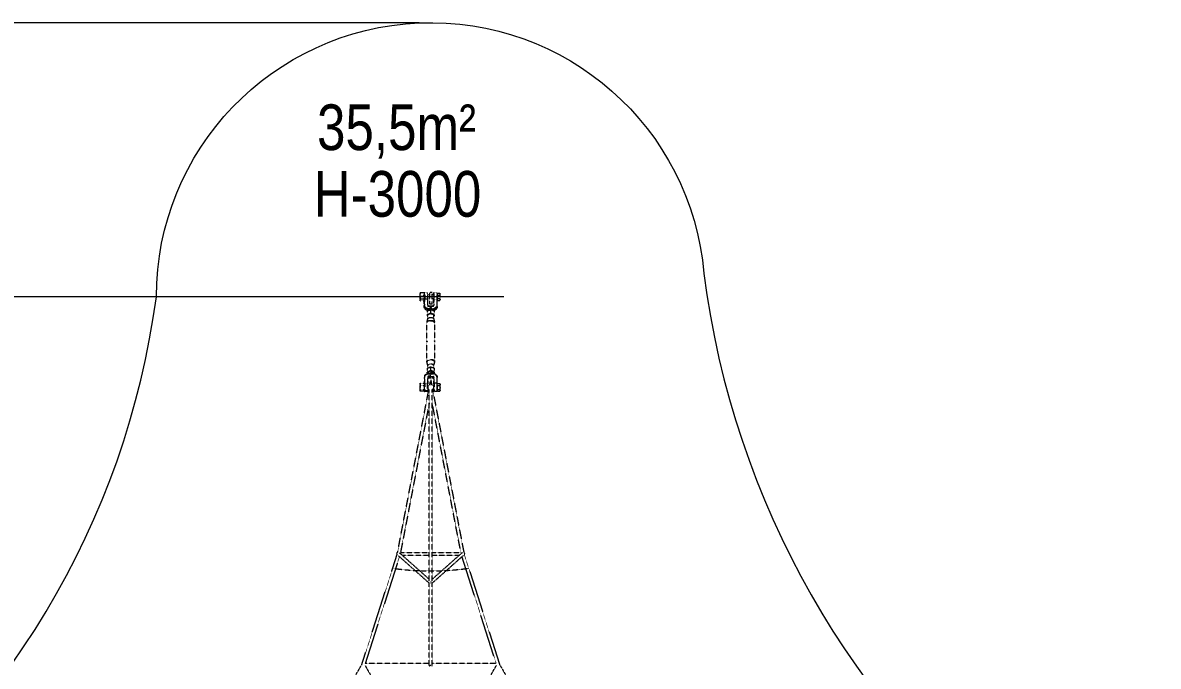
# Model space of a CAD drawing. Header units: millimetres. Extents: x -5039 to 4401, y -2892 to 4843.
# Drawn here: x -1809 to 4401, y 1321 to 4843 of the extents above; entities that cross this region are included whole.
import ezdxf

# ---------------------------------------------------------------- set-up
doc = ezdxf.new("R2010")
doc.units = ezdxf.units.MM
doc.linetypes.add('HIDDEN', pattern=[1.905, 1.27, -0.635])
for name, color, linetype in [('DIKOM_ЗОНА', 90, 'Continuous'), ('DIKOM_ОБЪЕКТ', 7, 'Continuous'), ('DIKOM_РАЗМЕР_ЗОНА', 7, 'Continuous'), ('DIKOM_РАЗМЕР_ОБЪЕКТА', 7, 'Continuous')]:
    doc.layers.add(name, color=color, linetype=linetype)
doc.styles.add('style1', font='arialbd.ttf', dxfattribs={"width": 0.8})
doc.dimstyles.new('1-50', dxfattribs={"dimtxt": 300, "dimasz": 200, "dimexe": 100, "dimexo": 0, "dimgap": 100, "dimtad": 1, "dimtxsty": 'style1', "dimcen": 200, "dimclrd": 7, "dimclre": 7, "dimclrt": 7, "dimadec": 1, "dimazin": 2, "dimtfac": 1, "dimtmove": 0, "dimatfit": 2, "dimfxl": 0, "dimlwd": 25, "dimlwe": 18, "dimarcsym": 0})

# ---------------------------------------------------------------- blocks, each defined once
blk = doc.blocks.new('*D3')
at = {"layer": 'Defpoints', "color": 0, "transparency": 16777216}
for p in [(822.4, 3342.8), (-3856.6, -927.6), (-2053, -927.6)]:
    blk.add_point(p, dxfattribs=at)
at = {"layer": 'DIKOM_РАЗМЕР_ОБЪЕКТА', "color": 7, "lineweight": 18, "transparency": 16777216}
for p, q in [((822.4, 3342.8), (-3956.6, 3342.8)), ((-2053, -927.6), (-3956.6, -927.6))]:
    blk.add_line(p, q, dxfattribs=at)
at = {"layer": 'DIKOM_РАЗМЕР_ОБЪЕКТА', "color": 7, "lineweight": 25, "transparency": 16777216}
blk.add_line((-3856.6, 3142.8), (-3856.6, -727.6), dxfattribs=at)
at = {"layer": 'DIKOM_РАЗМЕР_ОБЪЕКТА', "color": 7, "transparency": 16777216}
for points in [[(-3889.9, 3142.8), (-3823.2, 3142.8), (-3856.6, 3342.8)], [(-3889.9, -727.6), (-3823.2, -727.6), (-3856.6, -927.6)]]:
    blk.add_solid(points, dxfattribs=at)
at = {"layer": 'DIKOM_РАЗМЕР_ОБЪЕКТА', "color": 7, "transparency": 16777216, "insert": (-4135.3, 1207.6), "char_height": 300, "attachment_point": 5, "rotation": 90, "style": 'style1'}
blk.add_mtext('{\\fArial|b0|i0|c204|p34;\\H1.16667x;4270}', dxfattribs=at)
blk = doc.blocks.new('*D0')
at = {"layer": 'Defpoints', "color": 0, "transparency": 16777216}
for p in [(358.5, 4841.5), (-4563.2, -2451), (-2073, -2451)]:
    blk.add_point(p, dxfattribs=at)
at = {"layer": 'DIKOM_РАЗМЕР_ЗОНА', "color": 7, "lineweight": 18, "transparency": 16777216}
for p, q in [((358.5, 4841.5), (-4663.2, 4841.5)), ((-2073, -2451), (-4663.2, -2451))]:
    blk.add_line(p, q, dxfattribs=at)
at = {"layer": 'DIKOM_РАЗМЕР_ЗОНА', "color": 7, "lineweight": 25, "transparency": 16777216}
blk.add_line((-4563.2, 4641.5), (-4563.2, -2251), dxfattribs=at)
at = {"layer": 'DIKOM_РАЗМЕР_ЗОНА', "color": 7, "transparency": 16777216}
for points in [[(-4596.6, 4641.5), (-4529.9, 4641.5), (-4563.2, 4841.5)], [(-4596.6, -2251), (-4529.9, -2251), (-4563.2, -2451)]]:
    blk.add_solid(points, dxfattribs=at)
at = {"layer": 'DIKOM_РАЗМЕР_ЗОНА', "color": 7, "transparency": 16777216, "insert": (-4842, 1281.4), "char_height": 300, "attachment_point": 5, "rotation": 90, "style": 'style1'}
blk.add_mtext('{\\fArial|b0|i0|c204|p34;\\H1.16667x;7290}', dxfattribs=at)

msp = doc.modelspace()

# ---------------------------------------------------------------- linework, layer by layer
at = {"layer": 'DIKOM_ЗОНА', "color": 3, "lineweight": 15}
msp.add_lwpolyline([(-2918.292, 277.042, 0.20672135), (-1077.954, 3342.828, -0.95849949), (1916.663, 3469.796, 0.19801414), (3714.001, 309.588, -0.96470152), (2180.849, -2266.811, 0.17582745), (-1468.121, -2330.618, -0.90099565)], format="xyb", close=True, dxfattribs=at)
at = {"layer": 'DIKOM_ОБЪЕКТ', "color": 7, "linetype": 'HIDDEN', "lineweight": 15}
for p, q in [((363.831, 3361.878), (365.026, 3363.947)), ((363.831, 3358.129), (363.831, 3342.056)), ((384.659, 3364.759), (365.533, 3364.759)), ((385.166, 3363.947), (386.361, 3361.878)), ((389.361, 3365.328), (404.361, 3365.328)), ((407.361, 3329.829), (407.361, 3362.324)), ((407.361, 3354.828), (414.861, 3354.828)), ((414.861, 3366.828), (414.861, 3302.831)), ((429.861, 3366.828), (414.861, 3366.828)), ((429.861, 3354.828), (437.361, 3354.828)), ((440.361, 3365.328), (455.361, 3365.328)), ((440.361, 3329.41), (440.361, 3365.321)), ((458.361, 3329.829), (458.361, 3362.324)), ((458.361, 3360.828), (459.161, 3360.828)), ((459.161, 3357.675), (459.161, 3363.55)), ((459.161, 3363.55), (471.753, 3363.55)), ((459.161, 3351.8), (459.161, 3357.675)), ((472.232, 3362.783), (473.361, 3360.828)), ((473.361, 3358.05), (473.361, 3360.827)), ((473.361, 3342.1), (473.361, 3357.286)), ((363.831, 3340.504), (363.831, 3325.946)), ((363.831, 3325.349), (363.831, 3323.783)), ((364.821, 3322.063), (363.831, 3323.778)), ((365.533, 3352.324), (384.659, 3352.324)), ((384.659, 3330.392), (365.533, 3330.392)), ((365.533, 3320.896), (384.659, 3320.896)), ((386.361, 3323.778), (385.371, 3322.063)), ((386.361, 3296.454), (386.361, 3329.829)), ((386.361, 3289.979), (386.361, 3295.944)), ((404.361, 3329.41), (389.361, 3329.41)), ((389.361, 3297.749), (389.361, 3329.41)), ((404.361, 3329.41), (404.361, 3297.749)), ((414.861, 3332.003), (407.361, 3332.003)), ((414.861, 3330.828), (407.361, 3330.828)), ((407.361, 3296.454), (407.361, 3329.829)), ((411.861, 3292.689), (432.861, 3292.689)), ((411.861, 3290.984), (411.861, 3292.688)), ((429.861, 3302.828), (414.861, 3302.828)), ((437.361, 3332.003), (429.861, 3332.003)), ((437.361, 3330.828), (429.861, 3330.828)), ((432.861, 3290.984), (432.861, 3292.688)), ((437.361, 3329.829), (437.361, 3296.454)), ((440.361, 3329.41), (455.361, 3329.41)), ((440.361, 3297.749), (440.361, 3329.41)), ((455.361, 3329.41), (455.361, 3297.749)), ((458.361, 3296.454), (458.361, 3329.829)), ((459.161, 3326.591), (458.361, 3326.591)), ((459.161, 3324.828), (458.361, 3324.828)), ((458.361, 3289.979), (458.361, 3295.944)), ((459.161, 3341.439), (459.161, 3351.8)), ((459.161, 3351.8), (471.753, 3351.8)), ((459.161, 3331.078), (459.161, 3341.439)), ((471.753, 3331.078), (459.161, 3331.078)), ((459.161, 3326.591), (459.161, 3331.078)), ((459.161, 3322.105), (459.161, 3326.591)), ((459.161, 3322.105), (471.753, 3322.105)), ((473.361, 3324.828), (472.426, 3323.208)), ((473.361, 3326.876), (473.361, 3340.78)), ((403.311, 3265.337), (403.311, 3248.084)), ((403.311, 3248.084), (403.311, 3242.059)), ((403.311, 3241.507), (403.311, 3238.588)), ((406.361, 3222.969), (406.361, 3241.801)), ((411.361, 3268.838), (411.361, 3270.215)), ((411.861, 3290.984), (432.861, 3290.984)), ((411.861, 3273.453), (411.861, 3277.454)), ((419.455, 3277.454), (411.861, 3277.454)), ((411.861, 3271.63), (411.861, 3273.453)), ((411.861, 3273.453), (414.314, 3273.453)), ((422.361, 3252.832), (422.361, 3270.085)), ((432.861, 3277.454), (425.267, 3277.454)), ((430.408, 3273.453), (432.861, 3273.453)), ((432.861, 3277.454), (432.861, 3273.453)), ((432.861, 3273.453), (432.861, 3271.63)), ((433.361, 3268.837), (433.361, 3270.215)), ((438.361, 3241.801), (438.361, 3222.969)), ((441.411, 3265.337), (441.411, 3248.084)), ((441.411, 3242.059), (441.411, 3248.084)), ((441.411, 3238.588), (441.411, 3241.543)), ((401.361, 3100.862), (401.361, 3201.1)), ((401.794, 3204.317), (406.209, 3221.733)), ((438.513, 3221.733), (442.928, 3204.317)), ((443.361, 3201.1), (443.361, 3100.862)), ((401.361, 2989.547), (401.361, 3089.811)), ((443.361, 3089.811), (443.361, 2989.547)), ((406.112, 2969.476), (401.61, 2987.347)), ((406.175, 2968.845), (401.733, 2986.372)), ((442.989, 2986.372), (438.547, 2968.845)), ((443.112, 2987.347), (438.61, 2969.476)), ((403.311, 2951.858), (403.311, 2934.605)), ((403.311, 2934.605), (403.311, 2928.58)), ((403.311, 2928.029), (403.311, 2925.109)), ((406.361, 2953.416), (406.361, 2967.477)), ((411.248, 2929.348), (409.661, 2928.346)), ((411.361, 2930.036), (411.361, 2928.66)), ((411.361, 2923.758), (411.361, 2929.999)), ((411.861, 2923.763), (415.775, 2923.763)), ((411.861, 2922.058), (411.861, 2923.761)), ((411.861, 2922.058), (419.455, 2922.058)), ((422.361, 2939.353), (422.361, 2956.606)), ((425.267, 2922.058), (432.861, 2922.058)), ((428.947, 2923.763), (432.861, 2923.763)), ((433.361, 2923.758), (433.361, 2930.029)), ((435.061, 2928.345), (433.473, 2929.348)), ((438.361, 2967.477), (438.361, 2953.414)), ((441.411, 2951.858), (441.411, 2934.605)), ((441.411, 2928.58), (441.411, 2934.605)), ((441.411, 2925.109), (441.411, 2928.064)), ((363.831, 2866.669), (365.026, 2868.738)), ((363.831, 2862.936), (363.831, 2846.847)), ((365.533, 2869.55), (384.659, 2869.55)), ((365.533, 2857.115), (384.659, 2857.115)), ((385.166, 2868.738), (386.361, 2866.669)), ((386.361, 2900.467), (386.361, 2867.117)), ((389.361, 2870.101), (389.361, 2901.762)), ((389.361, 2870.101), (389.361, 2827.323)), ((389.361, 2870.101), (404.361, 2870.101)), ((404.361, 2901.762), (404.361, 2870.101)), ((404.361, 2827.323), (404.361, 2870.101)), ((407.361, 2900.467), (407.361, 2867.117)), ((407.361, 2859.619), (416.815, 2859.619)), ((411.861, 2904.526), (411.861, 2908.528)), ((432.861, 2908.528), (411.861, 2908.528)), ((411.861, 2904.526), (411.861, 2898.051)), ((411.861, 2904.526), (432.861, 2904.526)), ((432.861, 2898.051), (411.861, 2898.051)), ((432.861, 2897.757), (411.861, 2897.757)), ((416.815, 2859.619), (422.356, 2888.499)), ((422.361, 2888.274), (422.361, 2858.443)), ((422.366, 2888.499), (427.907, 2859.619)), ((427.907, 2859.619), (437.361, 2859.619)), ((432.861, 2904.526), (432.861, 2908.528)), ((432.861, 2904.526), (432.861, 2898.051)), ((437.361, 2900.467), (437.361, 2867.117)), ((440.361, 2870.101), (440.361, 2901.762)), ((440.361, 2870.101), (440.361, 2827.323)), ((455.361, 2870.101), (440.361, 2870.101)), ((455.361, 2901.762), (455.361, 2870.101)), ((455.361, 2870.101), (455.361, 2825.122)), ((458.361, 2867.11), (458.361, 2900.467)), ((458.361, 2865.619), (459.161, 2865.619)), ((459.161, 2862.466), (459.161, 2868.341)), ((459.161, 2868.341), (471.753, 2868.341)), ((459.161, 2856.591), (459.161, 2862.466)), ((459.161, 2846.23), (459.161, 2856.591)), ((459.161, 2856.591), (471.753, 2856.591)), ((472.232, 2867.574), (473.361, 2865.619)), ((473.361, 2862.841), (473.361, 2865.618)), ((473.361, 2846.891), (473.361, 2862.077)), ((240.839, 1942.371), (412.436, 2836.794)), ((363.831, 2845.449), (363.831, 2830.736)), ((363.831, 2830.134), (363.831, 2828.574)), ((364.827, 2826.844), (363.831, 2828.569)), ((365.533, 2835.183), (384.659, 2835.183)), ((384.659, 2825.687), (365.533, 2825.687)), ((386.361, 2828.569), (385.365, 2826.844)), ((389.361, 2827.323), (389.361, 2825.122)), ((404.361, 2827.323), (389.361, 2827.323)), ((404.361, 2825.119), (389.361, 2825.119)), ((404.361, 2827.323), (404.361, 2825.122)), ((412.436, 2836.794), (407.361, 2836.794)), ((412.211, 2835.619), (407.361, 2835.619)), ((414.361, 1786.232), (414.361, 2835.619)), ((430.361, 1786.232), (430.361, 2835.619)), ((437.361, 2836.794), (432.285, 2836.794)), ((432.285, 2836.794), (603.883, 1942.371)), ((437.361, 2835.619), (432.511, 2835.619)), ((437.361, 2830.029), (437.361, 2828.125)), ((455.361, 2825.119), (440.361, 2825.119)), ((458.361, 2831.382), (459.161, 2831.382)), ((459.161, 2829.619), (458.361, 2829.619)), ((459.161, 2835.868), (459.161, 2846.23)), ((459.161, 2831.382), (459.161, 2835.868)), ((459.161, 2835.868), (471.753, 2835.868)), ((459.161, 2826.896), (459.161, 2831.382)), ((459.161, 2826.896), (471.753, 2826.896)), ((473.361, 2829.619), (472.42, 2827.989)), ((473.361, 2831.666), (473.361, 2845.57)), ((414.361, 2761.907), (257.183, 1942.645)), ((587.538, 1942.645), (430.361, 2761.907)), ((45.631, 1330.633), (239.722, 1936.579)), ((414.361, 1775.525), (244.834, 1926.312)), ((255.782, 1937.987), (414.361, 1796.938)), ((257.183, 1942.645), (414.361, 1942.645)), ((414.361, 1926.645), (268.534, 1926.645)), ((430.361, 1942.645), (587.538, 1942.645)), ((430.361, 1796.938), (588.94, 1937.987)), ((576.188, 1926.645), (430.361, 1926.645)), ((599.888, 1926.312), (430.361, 1775.525)), ((605, 1936.579), (799.091, 1330.633)), ((251.371, 1920.497), (63.949, 1335.37)), ((780.773, 1335.37), (593.35, 1920.497)), ((414.361, 1320.98), (414.361, 1779.116)), ((422.361, 1784.006), (422.361, 1772.527)), ((430.361, 1320.98), (430.361, 1779.116)), ((-481.681, 417.3), (45.63, 1330.63)), ((62.202, 1327.37), (212.288, 1064.961)), ((414.361, 1335.37), (63.949, 1335.37)), ((780.773, 1335.37), (430.361, 1335.37)), ((632.434, 1064.961), (782.52, 1327.37)), ((799.092, 1330.63), (1326.403, 417.3))]:
    msp.add_line(p, q, dxfattribs=at)
for centre, radius, start, end in [((377.641, 3356.638), 14.579, 146.1502492, 149.9135139), ((372.552, 3356.638), 14.579, 30.0864861, 33.8497508), ((389.361, 3362.328), 3, 90, 180), ((404.361, 3362.328), 3, 0, 90), ((440.361, 3362.328), 3, 90, 180), ((455.361, 3362.328), 3, 0, 90), ((460.313, 3355.878), 13.775, 30.0861319, 33.84962), ((428.805, 3284.782), 52.762, 241.1054145, 244.8244737), ((413.769, 3270.16), 2.409, 142.389287, 178.6985478), ((430.953, 3270.16), 2.409, 1.3014498, 37.6107154), ((415.646, 3285.256), 53.308, 295.2212945, 298.9031633), ((413.467, 3201.096), 12.106, 165.7612523, 178.0651972), ((401.306, 3222.964), 5.055, 345.901042, 0.0539336), ((398.211, 3222.97), 8.15, 353.6019718, 357.7239689), ((443.416, 3222.964), 5.055, 179.9460663, 194.098958), ((446.511, 3222.97), 8.15, 182.2760311, 186.3980282), ((431.255, 3201.096), 12.106, 1.9348371, 14.2387476), ((378.669, 3098.06), 23.568, 353.0323438, 359.4010914), ((465.984, 3098.052), 23.5, 180.5825885, 186.9697985), ((409.538, 2989.348), 8.177, 180.0150375, 194.1665882), ((413.456, 2989.349), 12.095, 180.9664428, 193.420948), ((405.564, 2987.351), 3.954, 180.0677055, 194.3352397), ((439.158, 2987.351), 3.954, 345.6647603, 359.9322945), ((431.266, 2989.349), 12.095, 346.579052, 359.0335572), ((435.184, 2989.348), 8.177, 345.8334118, 359.9849625), ((428.223, 2970.187), 51.504, 241.0725395, 245.5164164), ((409.28, 2969.487), 3.168, 180.1935915, 200.3623466), ((398.184, 2967.475), 8.177, 0.0150375, 14.1665882), ((401.351, 2967.49), 5.01, 3.5520919, 14.1373867), ((413.392, 2929.353), 2.143, 180.1297672, 197.8156727), ((431.323, 2929.354), 2.15, 341.3839076, 359.8519866), ((416.292, 2970.54), 51.913, 294.5332066, 298.93893), ((446.538, 2967.475), 8.177, 165.8334118, 179.9849625), ((443.371, 2967.49), 5.01, 165.8626133, 176.4479081), ((435.442, 2969.487), 3.168, 339.6376534, 359.8064085), ((377.587, 2861.468), 14.513, 146.1595645, 149.9393687), ((372.605, 2861.468), 14.513, 30.0606313, 33.8404355), ((389.361, 2867.119), 3, 147.4264326, 180), ((389.359, 2867.084), 3.017, 89.9685548, 146.8614255), ((404.361, 2867.119), 3, 0, 32.5735674), ((440.361, 2867.119), 3, 147.4268663, 180), ((440.359, 2867.084), 3.017, 89.9694759, 146.8593885), ((455.363, 2867.084), 3.017, 33.1406115, 90.0305241), ((455.361, 2867.119), 3, 0, 32.5731337), ((460.363, 2860.704), 13.714, 30.0610444, 33.8405643), ((389.361, 2828.119), 3, 180, 270), ((404.361, 2828.119), 3, 270, 360), ((440.361, 2828.119), 3, 180, 270), ((455.361, 2828.119), 3, 270, 360), ((422.046, 3342.828), 1500, 262.0399387, 277.9833248)]:
    msp.add_arc(centre, radius, start, end, dxfattribs=at)
for points, knots in [([(363.831, 3358.541), (363.831, 3359.597), (363.994, 3360.651), (364.587, 3362.721), (365.015, 3363.744), (365.533, 3364.759)], [0, 0, 0, 0, 0.5, 0.5, 1, 1, 1, 1]), ([(384.659, 3364.759), (385.178, 3363.744), (385.605, 3362.721), (386.156, 3360.796), (386.313, 3359.892), (386.351, 3358.986)], [2.047197551, 2.047197551, 2.047197551, 2.047197551, 2.547197551, 2.547197551, 2.976975198, 2.976975198, 2.976975198, 2.976975198]), ([(473.361, 3357.675), (473.361, 3356.678), (473.207, 3355.682), (472.647, 3353.726), (472.243, 3352.759), (471.753, 3351.8)], [3, 3, 3, 3, 3.5, 3.5, 4, 4, 4, 4]), ([(363.831, 3341.358), (363.831, 3343.219), (363.994, 3345.078), (364.587, 3348.73), (365.015, 3350.534), (365.533, 3352.324)], [-5, -5, -5, -5, -4.5, -4.5, -4, -4, -4, -4]), ([(363.831, 3325.644), (363.831, 3326.447), (363.995, 3327.261), (364.592, 3328.847), (365.019, 3329.624), (365.533, 3330.392)], [-5, -5, -5, -5, -4.5, -4.5, -4, -4, -4, -4]), ([(365.533, 3320.896), (365.016, 3321.668), (364.583, 3322.459), (363.991, 3324.045), (363.831, 3324.842), (363.831, 3325.644)], [1, 1, 1, 1, 1.5, 1.5, 2, 2, 2, 2]), ([(384.659, 3352.324), (385.178, 3350.534), (385.605, 3348.73), (386.161, 3345.306), (386.318, 3343.683), (386.353, 3342.056)], [-3, -3, -3, -3, -2.5, -2.5, -2.062492655, -2.062492655, -2.062492655, -2.062492655]), ([(384.659, 3330.392), (385.173, 3329.624), (385.6, 3328.847), (386.16, 3327.36), (386.318, 3326.65), (386.353, 3325.945)], [-3, -3, -3, -3, -2.5, -2.5, -2.062460286, -2.062460286, -2.062460286, -2.062460286]), ([(386.353, 3325.328), (386.317, 3324.632), (386.162, 3323.94), (385.609, 3322.459), (385.176, 3321.668), (384.659, 3320.896)], [4.254567061, 4.254567061, 4.254567061, 4.254567061, 4.688790205, 4.688790205, 5.188790205, 5.188790205, 5.188790205, 5.188790205]), ([(386.361, 3329.829), (386.361, 3329.708), (386.619, 3329.603), (387.676, 3329.453), (388.492, 3329.41), (389.361, 3329.41)], [-2, -2, -2, -2, -1.5, -1.5, -1, -1, -1, -1]), ([(404.361, 3329.41), (405.23, 3329.41), (406.046, 3329.453), (407.103, 3329.603), (407.361, 3329.708), (407.361, 3329.829)], [4.22687086, 4.22687086, 4.22687086, 4.22687086, 4.72687086, 4.72687086, 5.22687086, 5.22687086, 5.22687086, 5.22687086]), ([(407.361, 3296.454), (407.361, 3295.553), (407.75, 3294.635), (408.567, 3293.898), (409.396, 3293.15), (410.585, 3292.689), (411.861, 3292.689)], [0, 0, 0, 0, 3.79425971, 3.79425971, 3.79425971, 7.66289929, 7.66289929, 7.66289929, 7.66289929]), ([(432.861, 3292.689), (434.136, 3292.689), (435.326, 3293.15), (436.155, 3293.898), (436.972, 3294.635), (437.361, 3295.553), (437.361, 3296.454)], [0, 0, 0, 0, 3.86863957, 3.86863957, 3.86863957, 7.66289929, 7.66289929, 7.66289929, 7.66289929]), ([(437.361, 3329.829), (437.361, 3329.708), (437.619, 3329.603), (438.676, 3329.453), (439.492, 3329.41), (440.361, 3329.41)], [4.31759786, 4.31759786, 4.31759786, 4.31759786, 4.81759786, 4.81759786, 5.31759786, 5.31759786, 5.31759786, 5.31759786]), ([(455.361, 3329.41), (456.23, 3329.41), (457.046, 3329.453), (458.103, 3329.603), (458.361, 3329.708), (458.361, 3329.829)], [-2, -2, -2, -2, -1.5, -1.5, -1, -1, -1, -1]), ([(473.361, 3341.439), (473.361, 3339.68), (473.207, 3337.924), (472.647, 3334.473), (472.243, 3332.768), (471.753, 3331.078)], [0, 0, 0, 0, 0.5, 0.5, 1, 1, 1, 1]), ([(471.753, 3331.078), (472.238, 3330.352), (472.642, 3329.617), (473.206, 3328.12), (473.361, 3327.35), (473.361, 3326.591)], [2, 2, 2, 2, 2.5, 2.5, 3, 3, 3, 3]), ([(473.361, 3326.591), (473.361, 3325.833), (473.21, 3325.079), (472.651, 3323.582), (472.242, 3322.835), (471.753, 3322.105)], [3, 3, 3, 3, 3.5, 3.5, 4, 4, 4, 4]), ([(406.875, 3267.132), (402.035, 3268.013), (397.527, 3270.166), (393.942, 3273.4), (390.058, 3276.903), (387.525, 3281.44), (386.676, 3286.325)], [5.12805753, 5.12805753, 5.12805753, 5.12805753, 20.33835083, 20.33835083, 20.33835083, 36.82585522, 36.82585522, 36.82585522, 36.82585522]), ([(403.311, 3265.337), (404.865, 3266.192), (406.432, 3266.968), (409.605, 3268.293), (411.219, 3268.843), (412.836, 3269.246)], [2.04719755, 2.04719755, 2.04719755, 2.04719755, 2.54719755, 2.54719755, 3.04719755, 3.04719755, 3.04719755, 3.04719755]), ([(412.836, 3248.923), (411.219, 3248.52), (409.605, 3248.265), (406.432, 3248.009), (404.865, 3248.004), (403.311, 3248.084)], [0, 0, 0, 0, 0.5, 0.5, 1, 1, 1, 1]), ([(414.314, 3273.453), (414.572, 3273.573), (415.103, 3273.853), (416.014, 3274.42), (417.007, 3275.09), (418.098, 3275.884), (418.893, 3276.533), (419.348, 3277.101), (419.438, 3277.346), (419.455, 3277.454)], [0, 0, 0, 0, 0.85472689, 1.79684123, 3.22268594, 4.44305929, 5.85117964, 6.28651146, 6.6163617, 6.6163617, 6.6163617, 6.6163617]), ([(419.455, 3277.454), (419.659, 3278.874), (420.067, 3281.398), (420.675, 3284.301), (421.213, 3286.047), (421.531, 3286.8), (421.801, 3287.228), (422.009, 3287.48), (422.362, 3287.673), (422.802, 3287.426), (423.15, 3286.882), (423.504, 3286.067), (424.02, 3284.389), (424.642, 3281.494), (425.051, 3278.948), (425.267, 3277.454)], [0, 0, 0, 0, 4.30315884, 7.67267537, 8.88958702, 9.77772158, 10.1243187, 10.38908208, 10.79115931, 11.19486846, 11.80211504, 12.71647202, 13.85679984, 17.0636802, 21.59249834, 21.59249834, 21.59249834, 21.59249834]), ([(422.361, 3270.085), (423.915, 3270.165), (425.482, 3270.16), (428.655, 3269.904), (430.269, 3269.649), (431.886, 3269.246)], [-3, -3, -3, -3, -2.5, -2.5, -2, -2, -2, -2]), ([(431.886, 3248.923), (430.269, 3249.326), (428.655, 3249.876), (425.482, 3251.201), (423.915, 3251.977), (422.361, 3252.832)], [-5, -5, -5, -5, -4.5, -4.5, -4, -4, -4, -4]), ([(425.267, 3277.454), (425.284, 3277.346), (425.374, 3277.101), (425.83, 3276.532), (426.624, 3275.884), (427.716, 3275.09), (428.944, 3274.26), (429.864, 3273.706), (430.408, 3273.453)], [0, 0, 0, 0, 0.33024318, 0.76512977, 2.17420203, 3.39441882, 4.82011771, 6.61622175, 6.61622175, 6.61622175, 6.61622175]), ([(458.046, 3286.325), (457.197, 3281.44), (454.664, 3276.903), (450.78, 3273.4), (447.194, 3270.166), (442.685, 3268.012), (437.843, 3267.132)], [4.05097112, 4.05097112, 4.05097112, 4.05097112, 20.53847551, 20.53847551, 20.53847551, 35.75241136, 35.75241136, 35.75241136, 35.75241136]), ([(401.361, 3100.635), (401.361, 3101.313), (401.566, 3101.402), (402.022, 3100.361), (402.236, 3099.24), (402.236, 3097.813)], [11.28318531, 11.28318531, 11.28318531, 11.28318531, 11.78318531, 11.78318531, 12.28318531, 12.28318531, 12.28318531, 12.28318531]), ([(402.064, 3095.242), (401.987, 3095.916), (401.892, 3096.588), (401.679, 3097.96), (401.567, 3098.645), (401.408, 3099.811), (401.361, 3100.296), (401.361, 3100.635)], [6.427310745, 6.427310745, 6.427310745, 6.427310745, 6.641592654, 6.641592654, 6.891592654, 6.891592654, 7.141592654, 7.141592654, 7.141592654, 7.141592654]), ([(442.486, 3097.813), (442.486, 3099.252), (442.701, 3100.365), (443.155, 3101.4), (443.361, 3101.315), (443.361, 3100.635)], [2, 2, 2, 2, 2.5, 2.5, 3, 3, 3, 3]), ([(443.361, 3100.635), (443.361, 3099.955), (443.156, 3098.694), (442.829, 3096.58), (442.731, 3095.909), (442.653, 3095.237)], [3, 3, 3, 3, 3.5, 3.5, 3.71476881, 3.71476881, 3.71476881, 3.71476881]), ([(386.361, 2900.467), (386.361, 2906.714), (389.104, 2912.682), (393.942, 2917.046), (398.735, 2921.37), (405.18, 2923.763), (411.861, 2923.763)], [0, 0, 0, 0, 20.53847551, 20.53847551, 20.53847551, 40.87682634, 40.87682634, 40.87682634, 40.87682634]), ([(403.311, 2951.858), (404.865, 2952.713), (406.432, 2953.489), (409.605, 2954.814), (411.219, 2955.364), (412.836, 2955.767)], [2.04719755, 2.04719755, 2.04719755, 2.04719755, 2.54719755, 2.54719755, 3.04719755, 3.04719755, 3.04719755, 3.04719755]), ([(412.836, 2935.444), (411.219, 2935.042), (409.605, 2934.786), (406.432, 2934.53), (404.865, 2934.525), (403.311, 2934.605)], [0, 0, 0, 0, 0.5, 0.5, 1, 1, 1, 1]), ([(419.455, 2922.058), (419.439, 2922.161), (419.353, 2922.388), (418.94, 2922.825), (418.138, 2923.276), (417.01, 2923.652), (416.183, 2923.765), (415.775, 2923.767)], [0, 0, 0, 0, 0.31558375, 0.70811481, 1.7855829, 3.04749462, 4.27067225, 4.27067225, 4.27067225, 4.27067225]), ([(425.267, 2922.058), (425.051, 2920.564), (424.642, 2918.018), (424.02, 2915.123), (423.504, 2913.445), (423.15, 2912.63), (422.802, 2912.086), (422.362, 2911.838), (422.009, 2912.032), (421.801, 2912.284), (421.531, 2912.712), (421.213, 2913.465), (420.675, 2915.211), (420.067, 2918.113), (419.659, 2920.638), (419.455, 2922.058)], [0, 0, 0, 0, 4.52881814, 7.73569851, 8.87602633, 9.7903833, 10.39762988, 10.80133903, 11.20341627, 11.46817964, 11.81477676, 12.70291133, 13.91982298, 17.2893395, 21.59249834, 21.59249834, 21.59249834, 21.59249834]), ([(422.361, 2956.606), (423.915, 2956.686), (425.482, 2956.681), (428.655, 2956.425), (430.269, 2956.17), (431.886, 2955.767)], [-3, -3, -3, -3, -2.5, -2.5, -2, -2, -2, -2]), ([(431.886, 2935.444), (430.269, 2935.847), (428.655, 2936.397), (425.482, 2937.722), (423.915, 2938.499), (422.361, 2939.353)], [-5, -5, -5, -5, -4.5, -4.5, -4, -4, -4, -4]), ([(428.947, 2923.767), (428.745, 2923.767), (428.339, 2923.736), (427.52, 2923.589), (426.584, 2923.276), (425.782, 2922.825), (425.368, 2922.388), (425.282, 2922.161), (425.267, 2922.058)], [0, 0, 0, 0, 0.60356453, 1.22387477, 2.48552501, 3.56257338, 3.95547784, 4.27080969, 4.27080969, 4.27080969, 4.27080969]), ([(432.861, 2923.763), (439.542, 2923.763), (445.987, 2921.37), (450.78, 2917.046), (455.618, 2912.682), (458.361, 2906.714), (458.361, 2900.467)], [0, 0, 0, 0, 20.33835083, 20.33835083, 20.33835083, 40.87682634, 40.87682634, 40.87682634, 40.87682634]), ([(363.831, 2863.332), (363.831, 2864.388), (363.994, 2865.442), (364.587, 2867.512), (365.015, 2868.535), (365.533, 2869.55)], [0, 0, 0, 0, 0.5, 0.5, 1, 1, 1, 1]), ([(363.831, 2846.149), (363.831, 2848.01), (363.994, 2849.869), (364.587, 2853.521), (365.015, 2855.325), (365.533, 2857.115)], [-5, -5, -5, -5, -4.5, -4.5, -4, -4, -4, -4]), ([(384.659, 2869.55), (385.178, 2868.535), (385.605, 2867.512), (386.161, 2865.571), (386.318, 2864.651), (386.353, 2863.728)], [5.188790205, 5.188790205, 5.188790205, 5.188790205, 5.688790205, 5.688790205, 6.126313028, 6.126313028, 6.126313028, 6.126313028]), ([(384.659, 2857.115), (385.178, 2855.325), (385.605, 2853.521), (386.161, 2850.097), (386.318, 2848.474), (386.353, 2846.847)], [-3, -3, -3, -3, -2.5, -2.5, -2.062492655, -2.062492655, -2.062492655, -2.062492655]), ([(473.361, 2862.466), (473.361, 2861.469), (473.207, 2860.473), (472.647, 2858.516), (472.243, 2857.55), (471.753, 2856.591)], [3, 3, 3, 3, 3.5, 3.5, 4, 4, 4, 4]), ([(363.831, 2830.435), (363.831, 2831.237), (363.991, 2832.035), (364.583, 2833.62), (365.016, 2834.411), (365.533, 2835.183)], [3, 3, 3, 3, 3.5, 3.5, 4, 4, 4, 4]), ([(365.533, 2825.687), (365.019, 2826.455), (364.592, 2827.233), (363.995, 2828.819), (363.831, 2829.632), (363.831, 2830.435)], [2, 2, 2, 2, 2.5, 2.5, 3, 3, 3, 3]), ([(384.659, 2835.183), (385.176, 2834.411), (385.609, 2833.62), (386.161, 2832.142), (386.315, 2831.453), (386.352, 2830.761)], [5, 5, 5, 5, 5.5, 5.5, 5.932226767, 5.932226767, 5.932226767, 5.932226767]), ([(386.353, 2830.134), (386.318, 2829.429), (386.16, 2828.719), (385.6, 2827.233), (385.173, 2826.455), (384.659, 2825.687)], [0.062460286, 0.062460286, 0.062460286, 0.062460286, 0.5, 0.5, 1, 1, 1, 1]), ([(473.361, 2846.23), (473.361, 2844.471), (473.207, 2842.715), (472.647, 2839.264), (472.243, 2837.559), (471.753, 2835.868)], [2.04719755, 2.04719755, 2.04719755, 2.04719755, 2.54719755, 2.54719755, 3.04719755, 3.04719755, 3.04719755, 3.04719755]), ([(471.753, 2835.868), (472.242, 2835.138), (472.651, 2834.391), (473.21, 2832.894), (473.361, 2832.141), (473.361, 2831.382)], [2, 2, 2, 2, 2.5, 2.5, 3, 3, 3, 3]), ([(473.361, 2831.382), (473.361, 2830.623), (473.206, 2829.854), (472.642, 2828.356), (472.238, 2827.621), (471.753, 2826.896)], [3, 3, 3, 3, 3.5, 3.5, 4, 4, 4, 4]), ([(238.315, 1932.186), (238.314, 1932.186), (238, 1932.522), (237.426, 1933.202), (236.72, 1934.289), (236.218, 1935.374), (235.839, 1936.741), (235.841, 1937.734), (235.967, 1938.316)], [63.790973, 63.790973, 63.790973, 63.790973, 63.79381989, 65.20653497, 66.50060854, 67.68238287, 68.77009327, 70.7720583, 70.7720583, 70.7720583, 70.7720583]), ([(235.967, 1938.316), (236.098, 1938.944), (236.511, 1939.814), (237.36, 1940.75), (238.216, 1941.389), (239.251, 1941.913), (240.154, 1942.211), (240.702, 1942.342), (240.839, 1942.371)], [0, 0, 0, 0, 2.14409028, 3.37535271, 4.73997904, 6.23845846, 7.85883825, 8.39730071, 8.39730071, 8.39730071, 8.39730071]), ([(248.999, 1941.752), (249.931, 1941.455), (251.325, 1940.902), (253.131, 1939.932), (254.426, 1939.094), (255.296, 1938.415), (255.733, 1938.031), (255.782, 1937.987)], [18.47480556, 18.47480556, 18.47480556, 18.47480556, 21.87621646, 23.58702841, 25.26721172, 26.88357623, 27.09196722, 27.09196722, 27.09196722, 27.09196722]), ([(595.723, 1941.752), (594.791, 1941.455), (593.397, 1940.902), (591.591, 1939.932), (590.296, 1939.094), (589.426, 1938.415), (588.989, 1938.031), (588.94, 1937.987)], [18.47480556, 18.47480556, 18.47480556, 18.47480556, 21.87621646, 23.58702841, 25.26721172, 26.88357623, 27.09196722, 27.09196722, 27.09196722, 27.09196722]), ([(608.755, 1938.316), (608.624, 1938.944), (608.211, 1939.814), (607.362, 1940.75), (606.506, 1941.389), (605.47, 1941.913), (604.568, 1942.211), (604.02, 1942.342), (603.883, 1942.371)], [-70.7720583, -70.7720583, -70.7720583, -70.7720583, -68.62796802, -67.39670559, -66.03207927, -64.53359985, -62.91322005, -62.3747576, -62.3747576, -62.3747576, -62.3747576]), ([(606.407, 1932.186), (606.408, 1932.186), (606.722, 1932.522), (607.296, 1933.202), (608.002, 1934.289), (608.504, 1935.374), (608.883, 1936.741), (608.881, 1937.734), (608.755, 1938.316)], [63.790973, 63.790973, 63.790973, 63.790973, 63.79381989, 65.20653497, 66.50060854, 67.68238287, 68.77009327, 70.7720583, 70.7720583, 70.7720583, 70.7720583]), ([(45.665, 1330.65), (45.726, 1330.664), (45.936, 1330.634), (46.443, 1330.489), (46.955, 1330.321), (47.536, 1330.114), (47.964, 1329.954), (48.159, 1329.879)], [12.57685984, 12.57685984, 12.57685984, 12.57685984, 14.56627508, 15.61100273, 16.68518534, 17.78012036, 18.63103614, 18.63103614, 18.63103614, 18.63103614]), ([(414.361, 1320.796), (414.361, 1321.188), (414.468, 1321.968), (415.115, 1323.509), (416.691, 1325.157), (419.325, 1326.395), (421.328, 1326.678), (422.361, 1326.678)], [0, 0, 0, 0, 1.1735967, 2.35057895, 4.95577597, 7.8703275, 10.96675831, 10.96675831, 10.96675831, 10.96675831]), ([(422.361, 1326.678), (422.888, 1326.677), (423.921, 1326.604), (425.881, 1326.167), (428.031, 1325.158), (429.885, 1323.219), (430.366, 1321.58), (430.361, 1320.796)], [0, 0, 0, 0, 1.58290493, 3.09643082, 6.01098234, 8.61617936, 10.96675831, 10.96675831, 10.96675831, 10.96675831]), ([(799.057, 1330.65), (798.996, 1330.664), (798.786, 1330.634), (798.279, 1330.489), (797.767, 1330.321), (797.186, 1330.114), (796.758, 1329.954), (796.563, 1329.879)], [-37.83758767, -37.83758767, -37.83758767, -37.83758767, -35.84817243, -34.80344478, -33.72926217, -32.63432715, -31.78341137, -31.78341137, -31.78341137, -31.78341137])]:
    msp.add_open_spline(points, degree=3, knots=knots, dxfattribs=at)
for points, weights in [([(363.831, 3361.872), (363.831, 3362.006), (363.831, 3358.937)], [0.935367724091, 0.921397206342, 0.990302920614]), ([(386.361, 3296.454), (386.361, 3297.749), (389.361, 3297.749)], [1, 0.707106781187, 1]), ([(386.361, 3296.454), (386.361, 3273.453), (411.861, 3273.453)], [1, 0.707106781187, 1]), ([(411.861, 3277.454), (389.361, 3277.454), (389.361, 3297.749)], [1, 0.707106781187, 1]), ([(404.361, 3297.749), (407.361, 3297.749), (407.361, 3296.454)], [1, 0.707106781187, 1]), ([(404.361, 3297.749), (404.361, 3290.984), (411.861, 3290.984)], [1, 0.707106781187, 1]), ([(455.361, 3297.749), (455.361, 3277.454), (432.861, 3277.454)], [1, 0.707106781187, 1]), ([(432.861, 3290.984), (440.361, 3290.984), (440.361, 3297.749)], [1, 0.707106781187, 1]), ([(432.861, 3273.453), (458.361, 3273.453), (458.361, 3296.454)], [1, 0.707106781187, 1]), ([(440.361, 3297.749), (437.361, 3297.749), (437.361, 3296.454)], [1, 0.707106781187, 1]), ([(458.361, 3296.454), (458.361, 3297.749), (455.361, 3297.749)], [1, 0.707106781187, 1]), ([(473.361, 3324.829), (473.361, 3324.789), (473.361, 3326.307)], [0.934059378425, 0.940751113738, 0.990225237001]), ([(407.343, 3267.341), (386.361, 3270.748), (386.361, 3289.979)], [0.937352001473, 0.742774229934, 1]), ([(403.311, 3241.801), (403.311, 3246.549), (412.836, 3248.923)], [1, 0.866025403785, 1]), ([(406.361, 3237.338), (403.311, 3239.375), (403.311, 3241.801)], [0.933598597014, 0.926747916886, 1]), ([(414.314, 3273.453), (412.607, 3272.662), (411.861, 3271.63)], [1, 0.975063355441, 1]), ([(412.836, 3248.923), (422.361, 3251.297), (431.886, 3248.923)], [1, 0.866025403784, 1]), ([(430.071, 3269.644), (422.361, 3271.117), (414.652, 3269.644)], [0.974707195121, 0.891321245719, 0.974701121229]), ([(432.861, 3271.63), (432.115, 3272.662), (430.408, 3273.453)], [1, 0.975063355444, 1]), ([(431.886, 3248.923), (441.411, 3246.549), (441.411, 3241.801)], [1, 0.866025403785, 1]), ([(458.361, 3289.979), (458.361, 3270.745), (437.375, 3267.34)], [1, 0.742742033359, 0.937400718584]), ([(441.411, 3241.801), (441.411, 3239.375), (438.361, 3237.338)], [1, 0.926747916886, 0.933598597014]), ([(389.361, 2901.762), (389.361, 2922.058), (411.861, 2922.058)], [1, 0.707106781187, 1]), ([(403.311, 2928.322), (403.311, 2933.07), (412.836, 2935.444)], [1, 0.866025403785, 1]), ([(407.162, 2923.365), (403.311, 2925.565), (403.311, 2928.322)], [0.936579802246, 0.917554680843, 1]), ([(411.361, 2925.582), (409.661, 2926.854), (409.661, 2928.322)], [0.868374117517, 0.900141427758, 1]), ([(411.361, 2925.605), (410.282, 2926.413), (409.881, 2927.328)], [0.868374117516, 0.88827411229, 0.934894104947]), ([(413.547, 2932.27), (411.248, 2930.977), (411.248, 2929.348)], [0.857199171043, 0.876659930479, 1]), ([(412.836, 2935.444), (422.361, 2937.818), (431.886, 2935.444)], [1, 0.866025403784, 1]), ([(430.071, 2956.165), (422.361, 2957.638), (414.652, 2956.165)], [0.974707195121, 0.891321245719, 0.974701121229]), ([(433.473, 2929.348), (433.473, 2930.977), (431.175, 2932.27)], [1, 0.876659930479, 0.857199171043]), ([(431.886, 2935.444), (441.411, 2933.07), (441.411, 2928.322)], [1, 0.866025403785, 1]), ([(432.861, 2923.756), (432.861, 2923.897), (432.861, 2922.058)], [0.890165042945, 0.78033008589, 1]), ([(432.861, 2922.058), (455.361, 2922.058), (455.361, 2901.762)], [1, 0.707106781187, 1]), ([(435.061, 2928.322), (435.061, 2926.854), (433.361, 2925.582)], [1, 0.900141427758, 0.868374117516]), ([(434.841, 2927.328), (434.44, 2926.413), (433.361, 2925.605)], [0.934894104947, 0.88827411229, 0.868374117516]), ([(441.411, 2928.322), (441.411, 2925.565), (437.56, 2923.365)], [1, 0.917554680843, 0.936579802246]), ([(363.831, 2866.663), (363.831, 2866.797), (363.831, 2863.728)], [0.935367724091, 0.921397206342, 0.990302920614]), ([(389.361, 2901.762), (386.361, 2901.762), (386.361, 2900.467)], [1, 0.707106781187, 1]), ([(386.787, 2904.653), (386.732, 2904.387), (386.684, 2904.12)], [0.935929608385, 0.939361950793, 0.942937307467]), ([(411.861, 2908.528), (404.361, 2908.528), (404.361, 2901.762)], [1, 0.707106781187, 1]), ([(407.361, 2900.467), (407.361, 2901.762), (404.361, 2901.762)], [1, 0.707106781187, 1]), ([(407.361, 2900.467), (407.361, 2904.526), (411.861, 2904.526)], [1, 0.707106781187, 1]), ([(411.861, 2898.051), (407.361, 2898.051), (407.361, 2893.992)], [1, 0.707106781187, 1]), ([(411.861, 2897.759), (411.861, 2897.736), (411.861, 2898.046)], [0.874147445041, 0.908169717032, 0.99839825935]), ([(440.361, 2901.762), (440.361, 2908.528), (432.861, 2908.528)], [1, 0.707106781187, 1]), ([(432.861, 2904.526), (437.361, 2904.526), (437.361, 2900.467)], [1, 0.707106781187, 1]), ([(432.861, 2897.759), (432.861, 2897.736), (432.861, 2898.051)], [0.874147445041, 0.908470869121, 1]), ([(437.361, 2893.992), (437.361, 2898.051), (432.861, 2898.051)], [1, 0.707106781187, 1]), ([(437.361, 2900.467), (437.361, 2901.762), (440.361, 2901.762)], [1, 0.707106781187, 1]), ([(455.361, 2901.762), (458.361, 2901.762), (458.361, 2900.467)], [1, 0.707106781187, 1]), ([(458.037, 2904.12), (457.99, 2904.387), (457.935, 2904.653)], [0.942937307467, 0.939361950793, 0.935929608385]), ([(407.361, 2830.029), (407.361, 2827.323), (404.361, 2827.323)], [1, 0.707106781183, 1]), ([(407.361, 2828.122), (407.361, 2828.04), (407.361, 2830.029)], [0.897738348924, 0.922086361085, 1]), ([(440.361, 2827.323), (437.361, 2827.323), (437.361, 2830.029)], [1, 0.707106781187, 1]), ([(440.361, 2825.125), (440.361, 2824.994), (440.361, 2827.323)], [0.902164656016, 0.923640707134, 1]), ([(473.361, 2829.619), (473.361, 2829.58), (473.361, 2831.097)], [0.934059378425, 0.940749120766, 0.99019577145])]:
    msp.add_rational_spline(points, weights, degree=2, dxfattribs=at)
for points in [[(365.533, 3352.324), (364.494, 3354.358), (363.831, 3356.423), (363.831, 3358.541)], [(386.353, 3358.145), (386.277, 3356.165), (385.633, 3354.231), (384.659, 3352.324)], [(471.753, 3363.55), (472.735, 3361.628), (473.361, 3359.677), (473.361, 3357.675)], [(365.533, 3330.392), (364.494, 3333.98), (363.831, 3337.621), (363.831, 3341.358)], [(386.35, 3340.504), (386.258, 3337.066), (385.619, 3333.706), (384.659, 3330.392)], [(471.753, 3351.8), (472.735, 3348.41), (473.361, 3344.969), (473.361, 3341.439)], [(412.836, 3269.246), (416.082, 3270.055), (419.245, 3270.245), (422.361, 3270.085)], [(422.361, 3252.832), (419.245, 3251.118), (416.082, 3249.732), (412.836, 3248.923)], [(431.886, 3269.246), (435.132, 3268.437), (438.295, 3267.051), (441.411, 3265.337)], [(441.411, 3248.084), (438.295, 3247.924), (435.132, 3248.114), (431.886, 3248.923)], [(412.836, 2955.767), (416.082, 2956.576), (419.245, 2956.766), (422.361, 2956.606)], [(422.361, 2939.353), (419.245, 2937.64), (416.082, 2936.253), (412.836, 2935.444)], [(415.603, 2923.764), (415.523, 2923.761), (415.442, 2923.755), (415.362, 2923.748)], [(429.359, 2923.747), (429.343, 2923.749), (429.327, 2923.751), (429.31, 2923.752)], [(431.886, 2955.767), (435.132, 2954.958), (438.295, 2953.572), (441.411, 2951.858)], [(441.411, 2934.605), (438.295, 2934.445), (435.132, 2934.636), (431.886, 2935.444)], [(365.533, 2857.115), (364.494, 2859.149), (363.831, 2861.214), (363.831, 2863.332)], [(386.353, 2862.92), (386.273, 2860.946), (385.631, 2859.017), (384.659, 2857.115)], [(422.361, 2888.534), (422.361, 2888.55), (422.361, 2888.47), (422.361, 2888.274)], [(437.361, 2867.093), (437.361, 2867.167), (437.364, 2867.242), (437.369, 2867.316)], [(471.753, 2868.341), (472.735, 2866.419), (473.361, 2864.468), (473.361, 2862.466)], [(471.753, 2856.591), (472.735, 2853.201), (473.361, 2849.76), (473.361, 2846.23)], [(365.533, 2835.183), (364.494, 2838.771), (363.831, 2842.412), (363.831, 2846.149)], [(386.353, 2845.442), (386.276, 2841.953), (385.633, 2838.544), (384.659, 2835.183)], [(256.173, 1937.627), (256.187, 1937.614), (256.2, 1937.601), (256.213, 1937.588)], [(588.549, 1937.627), (588.535, 1937.614), (588.522, 1937.601), (588.509, 1937.588)], [(45.632, 1330.633), (45.638, 1330.641), (45.649, 1330.646), (45.665, 1330.65)], [(799.09, 1330.633), (799.084, 1330.641), (799.073, 1330.646), (799.057, 1330.65)]]:
    msp.add_open_spline(points, degree=3, dxfattribs=at)
for points, weights, degree, knots in [([(386.361, 3362.321), (386.361, 3362.585), (386.361, 3354.532), (386.361, 3341.745), (386.361, 3329.829)], [0.902607951356, 0.844172722169, 1, 0.773342141337, 1], 2, [-3.31761379, -3.31761379, -3.31761379, -2.37340077, -2.37340077, -1, -1, -1]), ([(389.361, 3365.324), (389.361, 3365.522), (389.361, 3357.135), (389.361, 3343.545), (389.361, 3329.41)], [0.906314617585, 0.857241322034, 1, 0.787521967678, 1], 2, [1.43576223, 1.43576223, 1.43576223, 2.32803727, 2.32803727, 3.65607453, 3.65607453, 3.65607453]), ([(404.361, 3365.324), (404.361, 3365.522), (404.361, 3357.135), (404.361, 3343.545), (404.361, 3329.41)], [0.906314617585, 0.857241322034, 1, 0.787521967678, 1], 2, [-6.87638683, -6.87638683, -6.87638683, -5.9841118, -5.9841118, -4.65607453, -4.65607453, -4.65607453]), ([(429.861, 3302.831), (429.861, 3302.659), (429.861, 3310.828), (429.861, 3334.828), (429.861, 3366.828)], [0.857128747268, 0.876435673313, 1, 0.707106781187, 1], 2, [5.62050561, 5.62050561, 5.62050561, 6.28318531, 6.28318531, 7.85398163, 7.85398163, 7.85398163]), ([(437.361, 3362.321), (437.361, 3362.585), (437.361, 3354.532), (437.361, 3341.745), (437.361, 3329.829)], [0.902607951356, 0.84417272217, 1, 0.773342141338, 1], 2, [1.99998407, 1.99998407, 1.99998407, 2.94419709, 2.94419709, 4.31759786, 4.31759786, 4.31759786]), ([(455.361, 3365.324), (455.361, 3365.522), (455.361, 3357.135), (455.361, 3343.545), (455.361, 3329.41)], [0.906314617585, 0.857241322034, 1, 0.787521967679, 1], 2, [-9.53246137, -9.53246137, -9.53246137, -8.64018633, -8.64018633, -7.31214906, -7.31214906, -7.31214906]), ([(438.361, 3241.801), (438.361, 3248.708), (422.361, 3248.708), (406.361, 3248.708), (406.361, 3241.801)], [1, 0.707106781187, 1, 0.707106781187, 1], 2, [4.14159265, 4.14159265, 4.14159265, 5.71238898, 5.71238898, 7.28318531, 7.28318531, 7.28318531]), ([(406.361, 3222.969), (406.361, 3229.876), (422.361, 3229.876), (438.361, 3229.876), (438.361, 3222.969)], [1, 0.707106781187, 1, 0.707106781187, 1], 2, [3.36506925, 3.36506925, 3.36506925, 4.93586558, 4.93586558, 6.50666191, 6.50666191, 6.50666191]), ([(414.314, 3273.453), (417.576, 3274.964), (422.361, 3274.964), (427.146, 3274.964), (430.408, 3273.453)], [1, 0.917010954627, 1, 0.917010954627, 1], 2, [-9.23027479, -9.23027479, -9.23027479, -8.40972371, -8.40972371, -7.58917262, -7.58917262, -7.58917262]), ([(443.361, 3201.1), (443.361, 3210.166), (422.361, 3210.166), (401.361, 3210.166), (401.361, 3201.1)], [1, 0.707106781187, 1, 0.707106781187, 1], 2, [-3.14159265, -3.14159265, -3.14159265, -1.57079633, -1.57079633, 0, 0, 0]), ([(442.989, 3204.074), (440.966, 3212.058), (422.361, 3212.058), (403.756, 3212.058), (401.733, 3204.074)], [0.959143808888, 0.729201636504, 1, 0.729201636505, 0.959143808886], 2, [3.48356472, 3.48356472, 3.48356472, 4.93586558, 4.93586558, 6.38816645, 6.38816645, 6.38816645]), ([(438.513, 3221.733), (436.929, 3227.984), (422.361, 3227.984), (407.793, 3227.984), (406.209, 3221.733)], [0.959144896836, 0.729200995878, 1, 0.729200995879, 0.959144896834], 2, [0.11849203, 0.11849203, 0.11849203, 1.57079633, 1.57079633, 3.02310063, 3.02310063, 3.02310063]), ([(443.361, 2989.346), (443.361, 2998.411), (422.361, 2998.411), (401.361, 2998.411), (401.361, 2989.346)], [1, 0.707106781187, 1, 0.707106781187, 1], 2, [3.36506925, 3.36506925, 3.36506925, 4.93586558, 4.93586558, 6.50666191, 6.50666191, 6.50666191]), ([(443.112, 2987.347), (443.112, 2996.305), (422.361, 2996.305), (401.61, 2996.305), (401.61, 2987.347)], [1, 0.707106781187, 1, 0.707106781187, 1], 2, [-3.14159265, -3.14159265, -3.14159265, -1.57079633, -1.57079633, 0, 0, 0]), ([(406.112, 2969.476), (406.112, 2976.491), (422.361, 2976.491), (438.61, 2976.491), (438.61, 2969.476)], [1, 0.707106781187, 1, 0.707106781187, 1], 2, [3.36506925, 3.36506925, 3.36506925, 4.93586558, 4.93586558, 6.50666191, 6.50666191, 6.50666191]), ([(438.361, 2967.477), (438.361, 2974.384), (422.361, 2974.384), (406.361, 2974.384), (406.361, 2967.477)], [1, 0.707106781187, 1, 0.707106781187, 1], 2, [0, 0, 0, 1.57079633, 1.57079633, 3.14159265, 3.14159265, 3.14159265]), ([(409.661, 2928.322), (409.661, 2933.805), (422.361, 2933.805), (435.061, 2933.805), (435.061, 2928.322)], [1, 0.707106781187, 1, 0.707106781187, 1], 2, [4.14159265, 4.14159265, 4.14159265, 5.71238898, 5.71238898, 7.28318531, 7.28318531, 7.28318531]), ([(429.714, 2923.763), (426.578, 2924.98), (422.361, 2924.98), (418.144, 2924.98), (415.008, 2923.763)], [0.983771575267, 0.926126399583, 1, 0.926126399583, 0.983771575269], 2, [-3.99855351, -3.99855351, -3.99855351, -3.26813105, -3.26813105, -2.53770859, -2.53770859, -2.53770859]), ([(386.361, 2867.117), (386.361, 2867.298), (386.361, 2852.424), (386.361, 2836.93), (386.361, 2830.029), (386.361, 2828.234), (386.361, 2828.125)], [0.986310842061, 0.780406925207, 1, 0.773342141337, 1, 0.929169419168, 0.902607951356], 2, [-6.45079502, -6.45079502, -6.45079502, -5.1202023, -5.1202023, -3.74680153, -3.74680153, -3.31761379, -3.31761379, -3.31761379]), ([(407.361, 2867.117), (407.361, 2867.296), (407.361, 2852.424), (407.361, 2836.93), (407.361, 2830.029)], [0.986276574964, 0.780425199421, 1, 0.773342141338, 1], 2, [-10.55786439, -10.55786439, -10.55786439, -9.2273824, -9.2273824, -7.85398163, -7.85398163, -7.85398163]), ([(411.861, 2897.757), (410.585, 2897.757), (409.396, 2897.296), (408.567, 2896.548), (407.997, 2896.052), (407.606, 2895.404), (407.434, 2894.668)], [1, 1, 1, 1, 0.967672841758, 0.967672841758, 1], 3, [0, 0, 0, 0, 3.86863957, 3.86863957, 3.86863957, 6.09993253, 6.09993253, 6.09993253, 6.09993253]), ([(437.287, 2894.668), (437.115, 2895.404), (436.725, 2896.052), (436.155, 2896.548), (435.326, 2897.296), (434.136, 2897.757), (432.861, 2897.757)], [1, 0.967672841757, 0.967672841757, 1, 1, 1, 1], 3, [0, 0, 0, 0, 2.23129295, 2.23129295, 2.23129295, 6.09993253, 6.09993253, 6.09993253, 6.09993253]), ([(437.361, 2867.117), (437.361, 2867.296), (437.361, 2852.424), (437.361, 2836.93), (437.361, 2830.029)], [0.986276574964, 0.780425199421, 1, 0.773342141338, 1], 2, [3.57930255, 3.57930255, 3.57930255, 4.90978454, 4.90978454, 6.28318531, 6.28318531, 6.28318531]), ([(458.361, 2828.122), (458.361, 2828.04), (458.361, 2830.029), (458.361, 2836.93), (458.361, 2852.424), (458.361, 2866.687), (458.361, 2867.11)], [0.897738348924, 0.922086361085, 1, 0.773342141338, 1, 0.787513587375, 0.973429205166], 2, [5.27469502, 5.27469502, 5.27469502, 5.74680153, 5.74680153, 7.1202023, 7.1202023, 8.40773322, 8.40773322, 8.40773322])]:
    msp.add_rational_spline(points, weights, degree=degree, knots=knots, dxfattribs=at)

# ---------------------------------------------------------------- texts
at = {"layer": 'DIKOM_РАЗМЕР_ОБЪЕКТА', "char_height": 250, "width": 1374.03842, "attachment_point": 1, "style": 'style1'}
for s, insert in [('{\\fArial|b0|i0|c204|p34;35,5m²}', (-199.25, 4395.7)), ('{\\fArial|b0|i0|c204|p34;H-3000}', (-217.218, 4031.088))]:
    msp.add_mtext(s, dxfattribs=dict(at, insert=insert))

# ---------------------------------------------------------------- dimensions: what is measured, and where the dimension line sits
at = {"layer": 'DIKOM_РАЗМЕР_ЗОНА'}
dim = msp.add_linear_dim(base=(-4563.249, -2450.973), p1=(358.505, 4841.481), p2=(-2072.965, -2450.973), angle=90, text='{\\fArial|b0|i0|c204|p34;\\H1.16667x;7290}', dimstyle='1-50', dxfattribs=at)
dim.commit()
dim.dimension.update_dxf_attribs({"geometry": '*D0', "text_midpoint": (-4563.249, 1281.398), "dimtype": 160})
at = {"layer": 'DIKOM_РАЗМЕР_ОБЪЕКТА'}
dim = msp.add_linear_dim(base=(-3856.575, -927.552), p1=(822.361, 3342.828), p2=(-2052.965, -927.552), angle=90, text='{\\fArial|b0|i0|c204|p34;\\H1.16667x;4270}', dimstyle='1-50', dxfattribs=at)
dim.commit()
dim.dimension.update_dxf_attribs({"geometry": '*D3', "text_midpoint": (-3856.575, 1207.638), "dimtype": 160})

doc.saveas('drawing.dxf')
